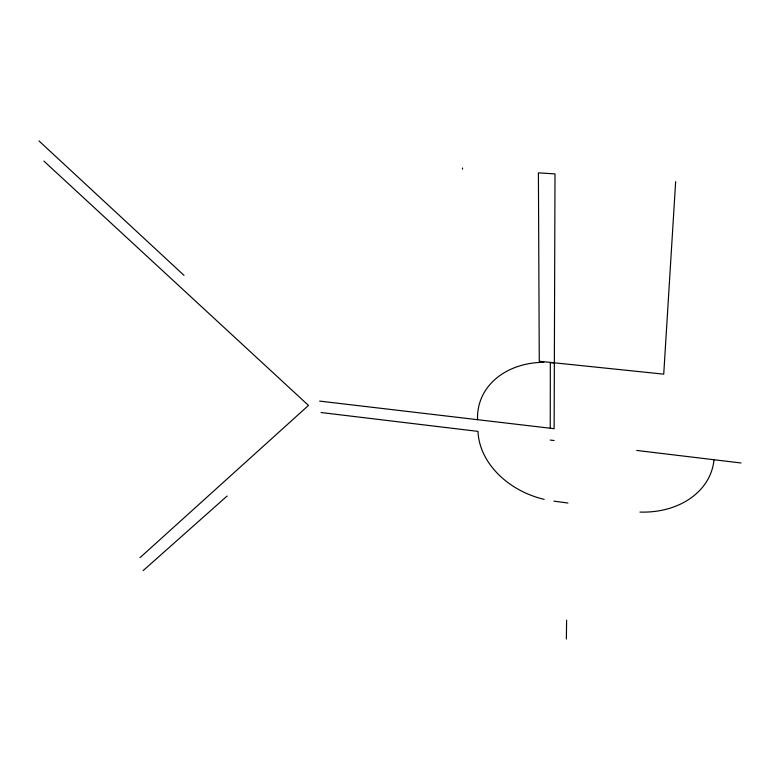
<?xml version="1.0" encoding="UTF-8"?>
<svg xmlns="http://www.w3.org/2000/svg" width="780" height="780" viewBox="0 0 780 780"><rect width="100%" height="100%" fill="white"/><g stroke="black" fill="none" stroke-linecap="round" stroke-linejoin="round"><path stroke-width="1.17" d="M550.241 428.23L550.329 362.398M566.377 639.054L566.602 620.129M675.655 181.613L663.731 374.156L539.273 361.247L538.405 172.848L554.999 173.911L554.132 428.688L319.644 401.105M139.961 557.69L308.49 405.424L43.885 161.089M143.101 570.658L227.107 496.022M550.329 362.622L554.356 362.807M321.067 412.532L477.994 431.379A78.858 61.688 17.8 0 0 544.148 499.356M550.231 440.066L554.092 440.524M636.714 450.45L741 462.979M553.888 501.15L567.938 503.022M39 140.946L184.022 275.379M462.481 168.002L462.53 169.162M477.545 419.679A79.355 62.527 17.9 0 1 543.855 362.3M713.992 459.732A80.906 63.18 13.4 0 1 639.941 512.08"/></g></svg>
